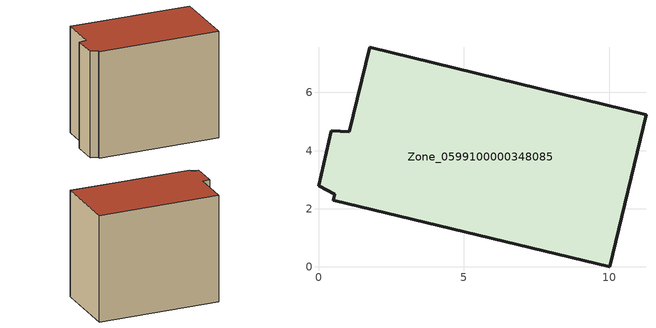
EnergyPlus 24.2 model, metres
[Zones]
Zone_0599100000348085
 floor ground (C_G): 0.55,2.5 0,2.79 0.44,4.69 1.06,4.64 1.76,7.56 11.27,5.24 10.03,0 0.5,2.3 z0
 wall outside (C_F): 1.06,4.64 0.44,4.69 0,2.79 0.55,2.5 0.5,2.3 10.03,0 11.27,5.24 1.76,7.56 1.06,4.64 z0:8.66
 roof outside (C_R): 11.27,5.24 1.76,7.56 1.06,4.64 0.44,4.69 0,2.79 0.55,2.5 0.5,2.3 10.03,0 z8.66
[BUILDING]
Pand.0599100000348085: North Axis=0; Terrain=City; Loads Convergence Tolerance Value=0.04; Temperature Convergence Tolerance Value=0.4; Solar Distribution=FullExterior; Maximum Number of Warmup Days=25; Minimum Number of Warmup Days=1
[Site:Location]
Rotterdam.The.Hague.AP_ZH_NLD Design_Conditions: Latitude=51.96; Longitude=4.45; Time Zone=1; Elevation=-4.5
[SITE:GROUNDTEMPERATURE:BUILDINGSURFACE]
18, 18, 18, 18, 18, 18, 18, 18, 18, 18, 18, 18
[MATERIAL] Thermal Absorptance=0.9; Solar Absorptance=0.7; Visible Absorptance=0.7
Name | Roughness | Thickness | Conductivity | Density | Specific Heat
G.TI.1992-2005 | MediumSmooth | 0.15 | 0.06 | 540 | 1210
F.TI.1992-2005 | Rough | 0.3 | 0.12 | 1920 | 840
R.TI.1992-2005 | MediumRough | 0.2 | 0.08 | 1500 | 1000
[CONSTRUCTION]
C_G: G.TI.1992-2005
C_F: F.TI.1992-2005
C_R: R.TI.1992-2005
[ZONE]
Zone_0599100000348085: Type=1; Multiplier=1; Ceiling Height=Autocalculate; Volume=Autocalculate; Floor Area=autocalculate; Part of Total Floor Area=Yes
[ZONEINFILTRATION:DESIGNFLOWRATE]
Infil_Zone_0599100000348085: Zone or ZoneList or Space or SpaceList=Zone_0599100000348085; Schedule=AlwaysOn; Design Flow Rate Calculation Method=Flow/Area; Flow Rate per Floor Area=0.0015; Constant Term Coefficient=1; Temperature Term Coefficient=0; Velocity Term Coefficient=0; Velocity Squared Term Coefficient=0
[HVACTEMPLATE:ZONE:IDEALLOADSAIRSYSTEM]
Zone_0599100000348085: Maximum Heating Supply Air Temperature=50; Minimum Cooling Supply Air Temperature=13; Maximum Heating Supply Air Humidity Ratio=0.0156; Minimum Cooling Supply Air Humidity Ratio=0.0077; Heating Limit=NoLimit; Cooling Limit=NoLimit; Dehumidification Control Type=ConstantSensibleHeatRatio; Cooling Sensible Heat Ratio=0.7; Dehumidification Setpoint=60; Humidification Control Type=None; Humidification Setpoint=30; Outdoor Air Method=None; Outdoor Air Flow Rate per Person=0.00944; Outdoor Air Flow Rate per Zone Floor Area=0; Outdoor Air Flow Rate per Zone=0; Demand Controlled Ventilation Type=None; Outdoor Air Economizer Type=NoEconomizer; Heat Recovery Type=None; Sensible Heat Recovery Effectiveness=0.7; Latent Heat Recovery Effectiveness=0.65
[ZONECONTROL:THERMOSTAT]
ThermostatControl_Zone_0599100000348085: Zone or ZoneList=Zone_0599100000348085; Control Type Schedule=DualSetpointControlType; Control 1=Thermostat_Zone_0599100000348085; Temperature Difference Between Cutout And Setpoint=0
[THERMOSTATSETPOINT:DUALSETPOINT]
Thermostat_Zone_0599100000348085: Heating Setpoint Temperature Schedule=HeatingSetpoint_Zone_0599100000348085; Cooling Setpoint Temperature Schedule=CoolingSetpoint_Zone_0599100000348085
[SCHEDULE:COMPACT]
HeatingSetpoint_Zone_0599100000348085: Through: 12/31, For: AllDays, Until: 24:00, 21
CoolingSetpoint_Zone_0599100000348085: Through: 12/31, For: AllDays, Until: 24:00, 24
DualSetpointControlType: Through: 12/31, For: AllDays, Until: 24:00, 4
AlwaysOn: Through: 12/31, For: AllDays, Until: 24:00, 1
